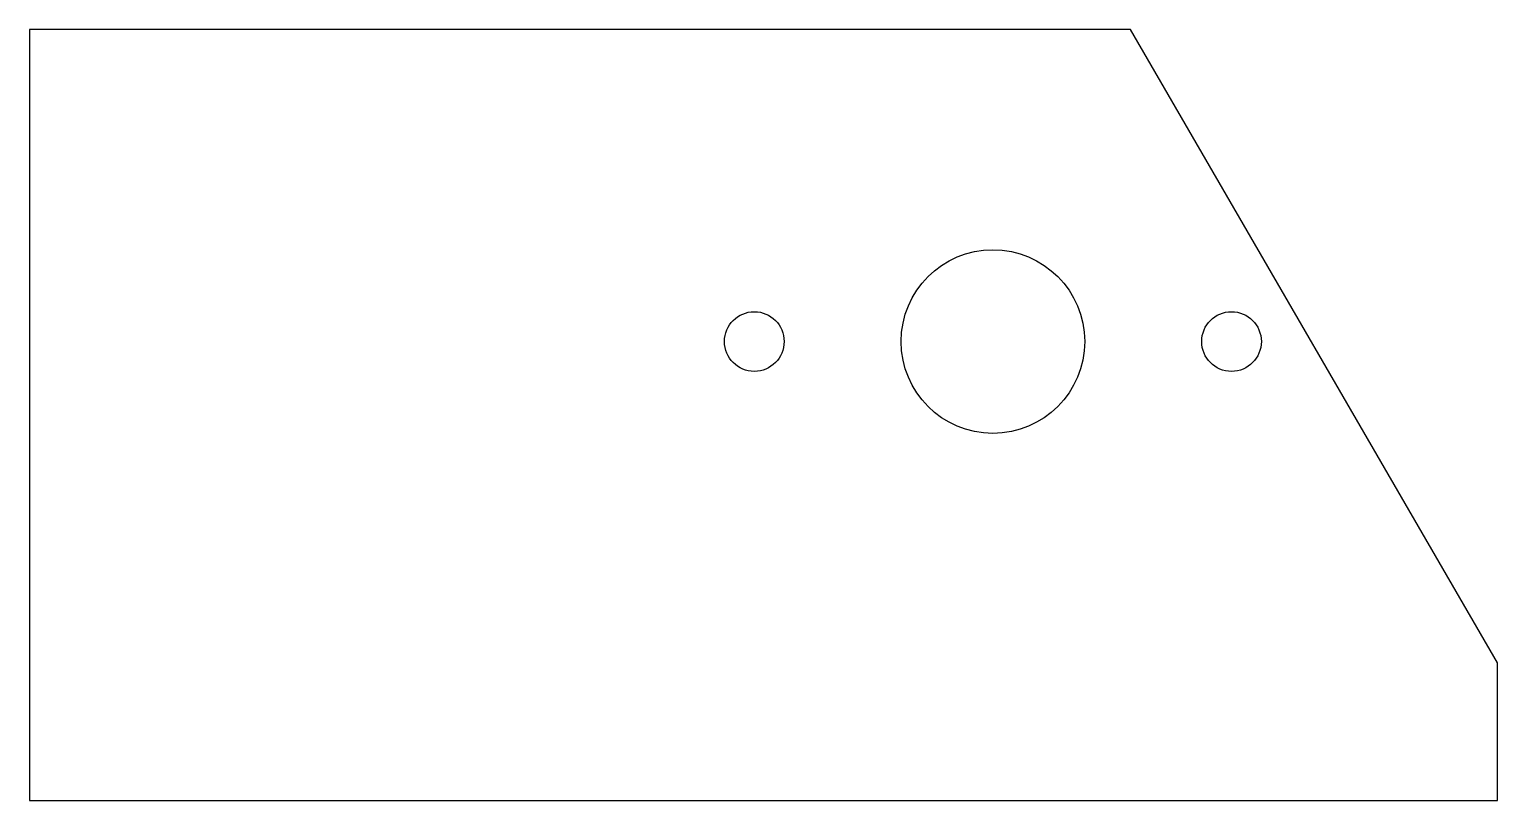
# Model space of a CAD drawing. Header units: millimetres. Extents: x 0 to 160, y 0 to 84.
import ezdxf

# ---------------------------------------------------------------- set-up
doc = ezdxf.new("R2010")
doc.units = ezdxf.units.MM
doc.layers.add('CUT_OUTLINE', color=7, linetype='CONTINUOUS')
doc.layers.add('DRILL_HOLES', color=2, linetype='CONTINUOUS')

msp = doc.modelspace()

# ---------------------------------------------------------------- linework, layer by layer
at = {"layer": 'CUT_OUTLINE'}
msp.add_lwpolyline([(0, 0), (160, 0), (160, 15), (120, 84), (0, 84)], close=True, dxfattribs=at)
at = {"layer": 'DRILL_HOLES'}
for centre, radius in [((105, 50), 10), ((79, 50), 3.25), ((131, 50), 3.25)]:
    msp.add_circle(centre, radius, dxfattribs=at)

doc.saveas('drawing.dxf')
